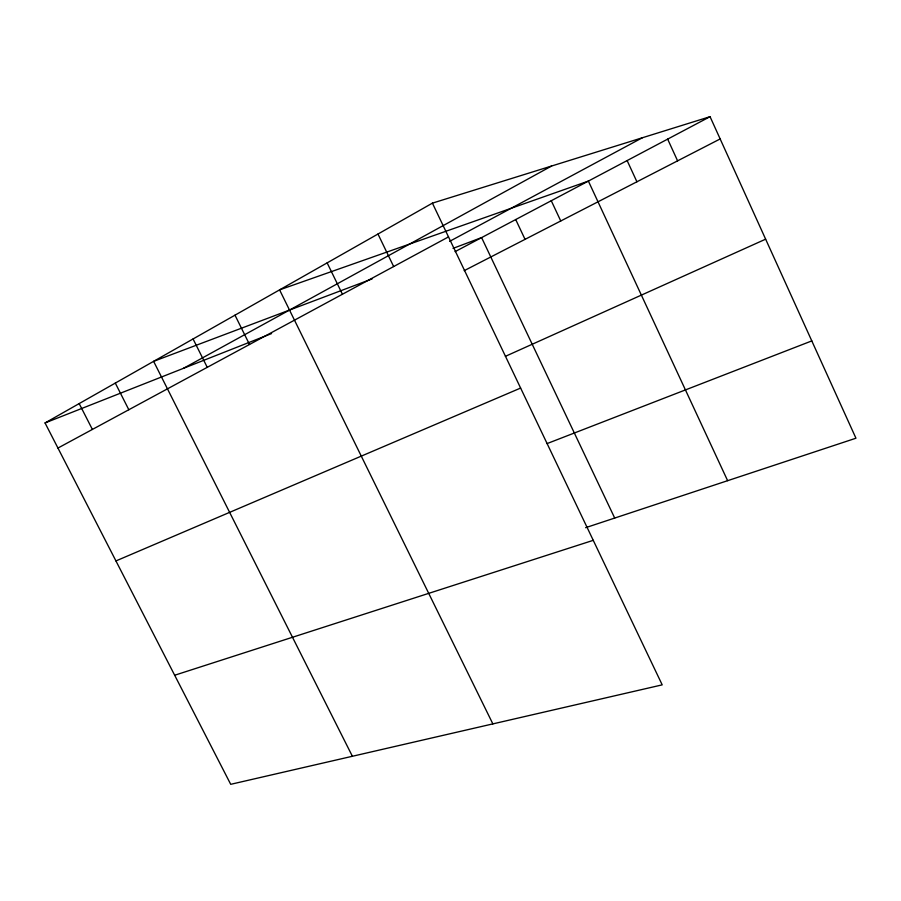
<?xml version="1.0" encoding="UTF-8"?>
<svg xmlns="http://www.w3.org/2000/svg" width="901" height="901" viewBox="0 0 901 901"><rect width="100%" height="100%" fill="white"/><g stroke="black" fill="none" stroke-linecap="round" stroke-linejoin="round"><path stroke-width="1.35" d="M432.412 203.142L662.201 684.861L230.712 784.32L45.05 422.952L432.412 203.142L710.056 116.679L855.95 438.213L585.605 527.693M183.444 368.34L551.57 166.043M57.946 448.056L448.507 236.895M449.599 241.367L642.323 137.774M455.106 251.627L710.056 116.679M464.195 270.66L720.158 138.945M505.393 356.334L765.636 239.17M115.936 560.929L520.62 388.061M45.05 422.952L271.573 333.561M547.031 443.607L811.801 340.905M372.158 278.893L153.62 361.346L352.392 756.277M453.034 248.383L481.596 237.605L614.707 518.052M174.67 675.243L593.252 540.33M79.175 403.58L92.386 429.439M115.305 383.083L128.82 409.741M193.073 338.956L207.253 367.338M234.992 315.17L249.509 344.486M492.858 723.897L279.592 289.863L588.376 181.09L727.625 480.683M327.153 262.878L342.425 294.244M377.981 234.035L393.658 266.55M515.71 219.551L525.046 239.351M551.266 200.72L560.749 220.97M627.13 160.569L636.917 181.777M667.652 139.126L677.597 160.851"/></g></svg>
